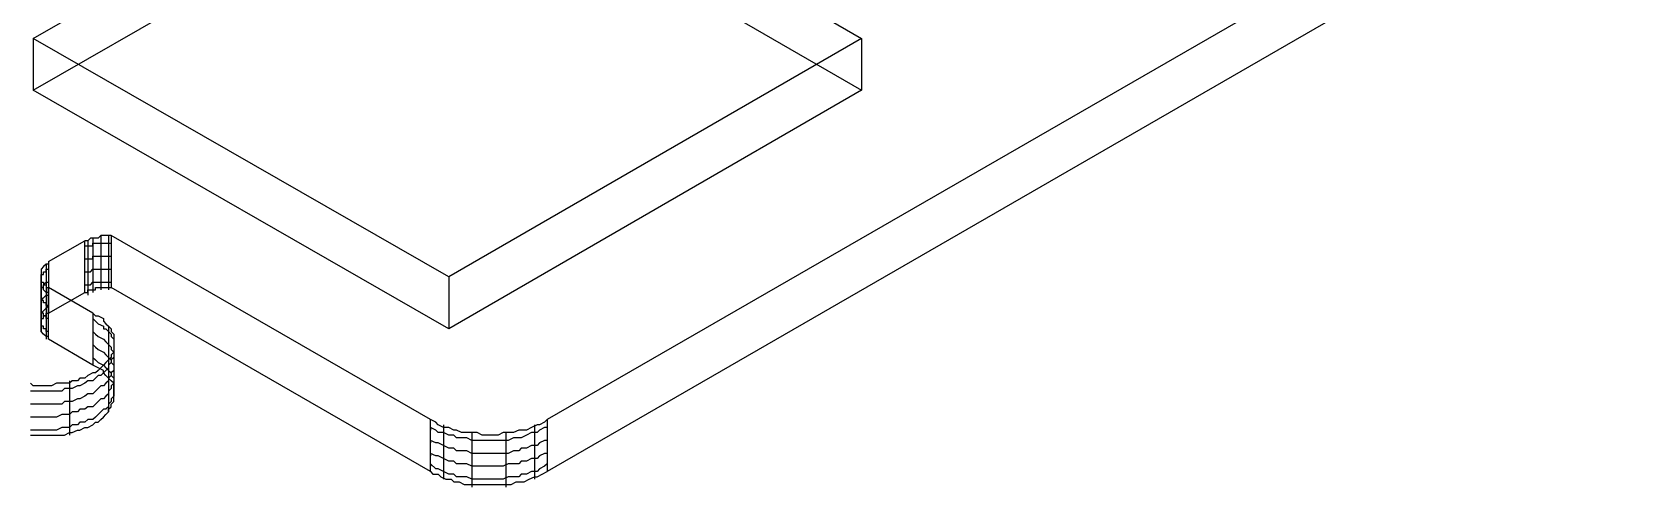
# Model space of a CAD drawing. Header units: millimetres. Extents: x 0 to 2112, y 8 to 1252.
# Drawn here: x 1469.5 to 1631.5, y 144.8 to 191 of the extents above; entities that cross this region are included whole.
import ezdxf

# ---------------------------------------------------------------- set-up
doc = ezdxf.new("R2010")
doc.units = ezdxf.units.MM
doc.layers.get('0').update_dxf_attribs({"linetype": 'CONTINUOUS'})

msp = doc.modelspace()

# ---------------------------------------------------------------- linework, layer by layer
at = {"color": 9}
for p, q in [((1876.4, 355.78), (1521.86, 151.648)), ((1876.4, 355.78), (1521.86, 151.648)), ((1876.4, 350.793), (1521.86, 146.359)), ((1876.4, 350.793), (1521.86, 146.359)), ((1469.59, 190.358), (1511.83, 214.605)), ((1469.59, 190.358), (1511.83, 214.605)), ((1511.83, 214.605), (1553.79, 190.358)), ((1511.83, 214.605), (1553.79, 190.358)), ((1469.59, 185.097), (1511.83, 209.342)), ((1469.59, 185.097), (1511.83, 209.342)), ((1511.83, 209.342), (1553.79, 185.097)), ((1511.83, 209.342), (1553.79, 185.097)), ((1511.83, 166.14), (1469.59, 190.358)), ((1511.83, 166.14), (1469.59, 190.358)), ((1469.59, 190.358), (1469.59, 185.097)), ((1469.59, 190.358), (1469.59, 185.097)), ((1553.79, 190.358), (1511.83, 166.14)), ((1553.79, 190.358), (1511.83, 166.14)), ((1553.79, 190.358), (1553.79, 185.097)), ((1553.79, 190.358), (1553.79, 185.097)), ((1511.83, 160.85), (1469.59, 185.097)), ((1511.83, 160.85), (1469.59, 185.097)), ((1553.79, 185.097), (1511.83, 160.85)), ((1553.79, 185.097), (1511.83, 160.85)), ((1476.45, 170.328), (1476.18, 170.08)), ((1476.45, 170.328), (1476.18, 170.08)), ((1476.73, 170.328), (1476.45, 170.328)), ((1476.45, 170.328), (1476.45, 170.328)), ((1476.45, 170.328), (1476.45, 165.065)), ((1476.73, 170.328), (1476.45, 170.328)), ((1476.45, 170.328), (1476.45, 170.328)), ((1476.98, 170.328), (1476.73, 170.328)), ((1476.73, 170.328), (1476.73, 170.328)), ((1476.73, 170.328), (1476.73, 170.328)), ((1476.98, 170.328), (1476.73, 170.328)), ((1476.73, 170.328), (1476.73, 170.328)), ((1476.73, 170.328), (1476.73, 170.328)), ((1477.25, 170.328), (1476.98, 170.328)), ((1476.98, 170.328), (1476.98, 170.328)), ((1477.25, 170.328), (1476.98, 170.328)), ((1476.98, 170.328), (1476.98, 170.328)), ((1477.5, 170.328), (1477.25, 170.328)), ((1477.25, 170.328), (1477.25, 170.328)), ((1477.25, 170.328), (1477.25, 165.065)), ((1477.5, 170.328), (1477.25, 170.328)), ((1477.25, 170.328), (1477.25, 170.328)), ((1509.98, 151.648), (1477.5, 170.328)), ((1477.5, 170.328), (1477.5, 170.328)), ((1477.5, 170.328), (1477.5, 165.065)), ((1509.98, 151.648), (1477.5, 170.328)), ((1477.5, 170.328), (1477.5, 165.065)), ((1477.5, 170.328), (1477.5, 170.328)), ((1471.16, 167.711), (1474.85, 169.805)), ((1471.16, 167.711), (1474.85, 169.805)), ((1475.13, 169.805), (1474.85, 169.805)), ((1474.85, 169.805), (1474.85, 169.805)), ((1474.85, 164.542), (1474.85, 169.805)), ((1475.13, 169.805), (1474.85, 169.805)), ((1474.85, 169.805), (1474.85, 169.805)), ((1474.85, 164.542), (1474.85, 169.805)), ((1474.85, 169.033), (1474.85, 169.281)), ((1474.85, 169.281), (1475.13, 169.281)), ((1474.85, 169.033), (1474.85, 169.033)), ((1475.4, 170.08), (1475.13, 169.805)), ((1475.4, 170.08), (1475.13, 169.805)), ((1475.13, 169.805), (1475.13, 169.805)), ((1475.13, 169.805), (1475.13, 169.805)), ((1475.13, 169.805), (1475.13, 164.542)), ((1475.13, 169.805), (1475.13, 169.805)), ((1475.13, 169.805), (1475.13, 169.805)), ((1475.13, 169.281), (1475.13, 169.281)), ((1475.13, 169.281), (1475.13, 169.281)), ((1475.13, 169.281), (1475.4, 169.281)), ((1475.66, 170.08), (1475.4, 170.08)), ((1475.4, 170.08), (1475.4, 170.08)), ((1475.4, 170.08), (1475.4, 170.08)), ((1475.66, 170.08), (1475.4, 170.08)), ((1475.4, 170.08), (1475.4, 170.08)), ((1475.4, 170.08), (1475.4, 170.08)), ((1475.4, 169.281), (1475.4, 169.281)), ((1475.4, 169.281), (1475.66, 169.281)), ((1475.93, 170.08), (1475.66, 170.08)), ((1475.66, 170.08), (1475.66, 170.08)), ((1475.66, 170.08), (1475.66, 164.817)), ((1475.93, 170.08), (1475.66, 170.08)), ((1475.66, 170.08), (1475.66, 170.08)), ((1475.66, 169.281), (1475.66, 169.557)), ((1475.66, 169.557), (1475.66, 169.557)), ((1475.66, 169.557), (1475.93, 169.557)), ((1476.18, 170.08), (1475.93, 170.08)), ((1475.93, 170.08), (1475.93, 170.08)), ((1475.93, 170.08), (1475.93, 170.08)), ((1476.18, 170.08), (1475.93, 170.08)), ((1475.93, 170.08), (1475.93, 170.08)), ((1475.93, 170.08), (1475.93, 170.08)), ((1475.93, 169.557), (1475.93, 169.557)), ((1475.93, 169.557), (1476.18, 169.557)), ((1476.18, 170.08), (1476.18, 170.08)), ((1476.18, 170.08), (1476.18, 170.08)), ((1476.18, 169.557), (1476.18, 169.557)), ((1476.18, 169.557), (1476.18, 169.557)), ((1476.18, 169.557), (1476.45, 169.557)), ((1476.45, 169.557), (1476.45, 169.557)), ((1476.45, 169.557), (1476.73, 169.557)), ((1476.73, 169.557), (1476.73, 169.557)), ((1476.73, 169.557), (1476.98, 169.557)), ((1476.98, 169.557), (1476.98, 169.557)), ((1476.98, 169.557), (1477.25, 169.557)), ((1477.25, 169.557), (1477.5, 169.557)), ((1477.5, 169.557), (1477.5, 169.281)), ((1470.64, 167.188), (1470.39, 166.912)), ((1470.64, 167.188), (1470.39, 166.912)), ((1470.91, 167.436), (1470.64, 167.188)), ((1470.91, 167.436), (1470.64, 167.188)), ((1470.64, 167.188), (1470.64, 167.188)), ((1470.64, 167.188), (1470.64, 167.188)), ((1470.64, 167.188), (1470.64, 167.188)), ((1470.64, 167.188), (1470.64, 167.188)), ((1471.16, 167.436), (1470.91, 167.436)), ((1470.91, 167.436), (1470.91, 167.436)), ((1470.91, 167.436), (1470.91, 162.173)), ((1471.16, 167.436), (1470.91, 167.436)), ((1470.91, 167.436), (1470.91, 167.436)), ((1471.16, 167.711), (1471.16, 167.436)), ((1471.16, 167.711), (1471.16, 162.449)), ((1471.16, 167.711), (1471.16, 167.436)), ((1471.16, 167.711), (1471.16, 162.449)), ((1474.85, 167.711), (1474.85, 167.959)), ((1474.85, 167.959), (1475.13, 167.959)), ((1474.85, 167.711), (1474.85, 167.711)), ((1475.13, 167.959), (1475.13, 167.959)), ((1475.13, 167.959), (1475.13, 167.959)), ((1475.13, 167.959), (1475.4, 167.959)), ((1475.4, 167.959), (1475.4, 167.959)), ((1475.4, 167.959), (1475.66, 167.959)), ((1475.66, 167.959), (1475.66, 168.234)), ((1475.66, 168.234), (1475.66, 168.234)), ((1475.66, 168.234), (1475.93, 168.234)), ((1475.93, 168.234), (1475.93, 168.234)), ((1475.93, 168.234), (1476.18, 168.234)), ((1476.18, 168.234), (1476.18, 168.234)), ((1476.18, 168.234), (1476.18, 168.234)), ((1476.18, 168.234), (1476.45, 168.234)), ((1476.45, 168.234), (1476.45, 168.234)), ((1476.45, 168.234), (1476.73, 168.234)), ((1476.73, 168.234), (1476.73, 168.234)), ((1476.73, 168.234), (1476.98, 168.234)), ((1476.98, 168.234), (1476.98, 168.234)), ((1476.98, 168.234), (1477.25, 168.234)), ((1477.25, 168.234), (1477.5, 168.234)), ((1477.5, 168.234), (1477.5, 167.959)), ((1470.39, 166.912), (1470.39, 166.912)), ((1470.39, 166.912), (1470.39, 166.664)), ((1470.39, 166.912), (1470.39, 166.912)), ((1470.39, 166.912), (1470.39, 166.664)), ((1470.39, 166.664), (1470.39, 166.664)), ((1470.39, 166.664), (1470.39, 166.664)), ((1470.39, 166.664), (1470.39, 166.388)), ((1470.39, 166.664), (1470.39, 161.374)), ((1470.39, 166.664), (1470.39, 166.664)), ((1470.39, 166.664), (1470.39, 166.664)), ((1470.39, 166.664), (1470.39, 166.388)), ((1470.39, 166.388), (1470.39, 166.388)), ((1470.39, 166.388), (1470.39, 166.14)), ((1470.39, 166.14), (1470.39, 166.388)), ((1470.39, 166.388), (1470.39, 166.388)), ((1470.39, 166.388), (1470.64, 166.388)), ((1470.39, 166.388), (1470.39, 166.388)), ((1470.39, 166.388), (1470.39, 166.14)), ((1470.39, 166.14), (1470.39, 166.14)), ((1470.39, 166.14), (1470.39, 165.865)), ((1470.39, 165.865), (1470.39, 166.14)), ((1470.39, 166.14), (1470.39, 166.14)), ((1470.39, 166.14), (1470.39, 166.14)), ((1470.39, 166.14), (1470.39, 165.865)), ((1470.39, 165.865), (1470.39, 165.865)), ((1470.39, 165.865), (1470.39, 165.865)), ((1470.39, 165.865), (1470.39, 165.589)), ((1470.39, 165.865), (1470.39, 160.85)), ((1470.39, 165.589), (1470.39, 165.865)), ((1470.39, 165.865), (1470.39, 165.865)), ((1470.39, 165.865), (1470.39, 165.865)), ((1470.39, 165.865), (1470.39, 165.865)), ((1470.39, 165.865), (1470.39, 165.589)), ((1470.39, 165.589), (1470.64, 165.589)), ((1470.39, 165.341), (1470.39, 165.589)), ((1470.39, 165.589), (1470.39, 165.589)), ((1470.39, 165.589), (1470.39, 165.589)), ((1470.39, 165.589), (1470.64, 165.589)), ((1470.39, 165.065), (1470.39, 165.341)), ((1470.39, 165.341), (1470.39, 165.341)), ((1470.64, 166.388), (1470.64, 166.664)), ((1470.64, 166.664), (1470.64, 166.664)), ((1470.64, 166.664), (1470.91, 166.664)), ((1470.64, 165.589), (1470.64, 165.341)), ((1470.64, 165.341), (1470.91, 165.589)), ((1470.64, 165.589), (1470.64, 165.341)), ((1470.64, 165.341), (1470.64, 165.341)), ((1470.64, 165.341), (1470.91, 165.341)), ((1470.64, 165.065), (1470.64, 165.341)), ((1470.64, 165.341), (1470.64, 165.341)), ((1470.64, 165.341), (1470.64, 165.341)), ((1470.64, 165.341), (1470.91, 165.341)), ((1470.91, 166.664), (1470.91, 166.912)), ((1470.91, 166.912), (1471.16, 166.912)), ((1470.91, 165.589), (1470.91, 165.589)), ((1470.91, 165.589), (1471.16, 165.589)), ((1470.91, 165.341), (1470.91, 165.065)), ((1470.91, 165.341), (1470.91, 160.079)), ((1470.91, 165.341), (1470.91, 165.065)), ((1471.16, 166.912), (1471.16, 166.664)), ((1471.16, 165.589), (1471.16, 165.341)), ((1474.85, 166.388), (1474.85, 166.664)), ((1474.85, 166.664), (1474.85, 166.664)), ((1474.85, 166.664), (1475.13, 166.664)), ((1474.85, 165.065), (1474.85, 165.341)), ((1474.85, 165.341), (1474.85, 165.341)), ((1474.85, 165.341), (1475.13, 165.341)), ((1475.13, 166.664), (1475.13, 166.664)), ((1475.13, 166.664), (1475.13, 166.664)), ((1475.13, 166.664), (1475.4, 166.664)), ((1475.13, 165.341), (1475.13, 165.341)), ((1475.13, 165.341), (1475.13, 165.341)), ((1475.13, 165.341), (1475.4, 165.341)), ((1475.4, 166.664), (1475.66, 166.912)), ((1475.4, 166.664), (1475.4, 166.664)), ((1475.4, 165.341), (1475.66, 165.589)), ((1475.4, 165.341), (1475.4, 165.341)), ((1475.66, 166.912), (1475.66, 166.912)), ((1475.66, 166.912), (1475.66, 166.912)), ((1475.66, 166.912), (1475.93, 166.912)), ((1475.66, 165.589), (1475.66, 165.589)), ((1475.66, 165.589), (1475.66, 165.589)), ((1475.66, 165.589), (1475.93, 165.589)), ((1475.93, 166.912), (1475.93, 166.912)), ((1475.93, 166.912), (1476.18, 166.912)), ((1475.93, 165.589), (1475.93, 165.589)), ((1475.93, 165.589), (1476.18, 165.589)), ((1476.18, 166.912), (1476.18, 166.912)), ((1476.18, 166.912), (1476.18, 166.912)), ((1476.18, 166.912), (1476.45, 166.912)), ((1476.18, 165.589), (1476.18, 165.589)), ((1476.18, 165.589), (1476.18, 165.589)), ((1476.18, 165.589), (1476.45, 165.589)), ((1476.45, 166.912), (1476.45, 166.912)), ((1476.45, 166.912), (1476.73, 166.912)), ((1476.45, 165.589), (1476.45, 165.589)), ((1476.45, 165.589), (1476.73, 165.589)), ((1476.73, 166.912), (1476.73, 166.912)), ((1476.73, 166.912), (1476.98, 166.912)), ((1476.73, 165.589), (1476.73, 165.589)), ((1476.73, 165.589), (1476.98, 165.589)), ((1476.98, 166.912), (1476.98, 166.912)), ((1476.98, 166.912), (1477.25, 166.912)), ((1476.98, 165.589), (1476.98, 165.589)), ((1476.98, 165.589), (1477.25, 165.589)), ((1477.25, 166.912), (1477.5, 166.912)), ((1477.25, 165.589), (1477.5, 165.589)), ((1477.5, 166.912), (1477.5, 166.664)), ((1477.5, 165.589), (1477.5, 165.341)), ((1511.83, 166.14), (1511.83, 160.85)), ((1511.83, 166.14), (1511.83, 160.85)), ((1470.64, 165.065), (1470.39, 165.065)), ((1470.39, 165.065), (1470.39, 165.065)), ((1470.39, 164.817), (1470.39, 165.065)), ((1470.39, 165.065), (1470.39, 165.065)), ((1470.39, 165.065), (1470.64, 165.065)), ((1470.39, 164.542), (1470.39, 164.817)), ((1470.39, 164.817), (1470.39, 164.817)), ((1470.39, 164.294), (1470.39, 164.542)), ((1470.39, 164.542), (1470.39, 164.542)), ((1470.39, 164.542), (1470.39, 164.542)), ((1470.39, 164.018), (1470.39, 164.294)), ((1470.39, 164.294), (1470.39, 164.294)), ((1470.39, 163.743), (1470.39, 164.018)), ((1470.39, 164.018), (1470.39, 164.018)), ((1470.39, 163.743), (1470.64, 164.018)), ((1470.64, 163.743), (1470.39, 163.743)), ((1470.39, 163.743), (1470.39, 163.743)), ((1470.39, 163.496), (1470.39, 163.743)), ((1470.39, 163.743), (1470.39, 163.743)), ((1470.64, 164.817), (1470.64, 165.065)), ((1470.91, 164.542), (1470.64, 164.817)), ((1470.64, 164.817), (1470.64, 164.817)), ((1470.64, 164.018), (1470.91, 164.294)), ((1470.64, 164.018), (1470.64, 164.018)), ((1470.64, 164.018), (1470.64, 164.018)), ((1470.64, 163.496), (1470.64, 163.743)), ((1470.91, 165.065), (1471.16, 165.065)), ((1470.91, 165.065), (1471.16, 165.065)), ((1471.16, 164.542), (1470.91, 164.542)), ((1470.91, 164.542), (1470.91, 164.542)), ((1470.91, 164.294), (1470.91, 164.294)), ((1470.91, 164.294), (1471.16, 164.294)), ((1475.66, 162.449), (1471.16, 165.065)), ((1471.16, 159.803), (1471.16, 165.065)), ((1475.66, 162.449), (1471.16, 165.065)), ((1471.16, 159.803), (1471.16, 165.065)), ((1471.16, 162.449), (1474.85, 164.542)), ((1471.16, 162.449), (1474.85, 164.542)), ((1471.16, 164.294), (1471.16, 164.542)), ((1471.16, 164.294), (1471.16, 164.018)), ((1474.85, 164.542), (1474.85, 164.542)), ((1474.85, 164.542), (1474.85, 164.542)), ((1474.85, 164.542), (1475.13, 164.542)), ((1474.85, 164.542), (1474.85, 164.542)), ((1474.85, 164.542), (1474.85, 164.542)), ((1474.85, 164.542), (1475.13, 164.542)), ((1475.13, 164.542), (1475.13, 164.817)), ((1475.13, 164.817), (1475.13, 164.817)), ((1475.13, 164.817), (1475.4, 164.817)), ((1475.13, 164.542), (1475.13, 164.817)), ((1475.13, 164.817), (1475.13, 164.817)), ((1475.13, 164.817), (1475.4, 164.817)), ((1475.13, 164.542), (1475.13, 164.294)), ((1475.4, 164.817), (1475.4, 164.817)), ((1475.4, 164.817), (1475.66, 164.817)), ((1475.4, 164.817), (1475.4, 164.817)), ((1475.4, 164.817), (1475.66, 164.817)), ((1475.66, 164.817), (1475.66, 164.817)), ((1475.66, 164.817), (1475.66, 164.817)), ((1475.66, 164.817), (1475.93, 164.817)), ((1475.66, 164.817), (1475.66, 164.542)), ((1475.66, 164.817), (1475.66, 164.817)), ((1475.66, 164.817), (1475.66, 164.817)), ((1475.66, 164.817), (1475.93, 164.817)), ((1475.93, 164.817), (1475.93, 165.065)), ((1475.93, 165.065), (1476.18, 165.065)), ((1475.93, 164.817), (1475.93, 165.065)), ((1475.93, 165.065), (1476.18, 165.065)), ((1476.18, 165.065), (1476.18, 165.065)), ((1476.18, 165.065), (1476.18, 165.065)), ((1476.18, 165.065), (1476.45, 165.065)), ((1476.18, 165.065), (1476.18, 165.065)), ((1476.18, 165.065), (1476.18, 165.065)), ((1476.18, 165.065), (1476.45, 165.065)), ((1476.45, 165.065), (1476.45, 165.065)), ((1476.45, 165.065), (1476.73, 165.065)), ((1476.45, 165.065), (1476.45, 164.817)), ((1476.45, 165.065), (1476.45, 165.065)), ((1476.45, 165.065), (1476.73, 165.065)), ((1476.73, 165.065), (1476.73, 165.065)), ((1476.73, 165.065), (1476.98, 165.065)), ((1476.73, 165.065), (1476.73, 165.065)), ((1476.73, 165.065), (1476.98, 165.065)), ((1476.98, 165.065), (1476.98, 165.065)), ((1476.98, 165.065), (1476.98, 165.065)), ((1476.98, 165.065), (1477.25, 165.065)), ((1476.98, 165.065), (1476.98, 165.065)), ((1476.98, 165.065), (1476.98, 165.065)), ((1476.98, 165.065), (1477.25, 165.065)), ((1477.25, 165.065), (1477.25, 165.065)), ((1477.25, 165.065), (1477.5, 165.065)), ((1477.25, 165.065), (1477.25, 164.817)), ((1477.25, 165.065), (1477.25, 165.065)), ((1477.25, 165.065), (1477.5, 165.065)), ((1509.98, 146.359), (1477.5, 165.065)), ((1509.98, 146.359), (1477.5, 165.065)), ((1470.39, 163.22), (1470.39, 163.496)), ((1470.39, 163.496), (1470.39, 163.496)), ((1470.39, 162.972), (1470.39, 163.22)), ((1470.39, 163.22), (1470.39, 163.22)), ((1470.39, 163.22), (1470.39, 163.22)), ((1470.39, 162.697), (1470.39, 162.972)), ((1470.39, 162.972), (1470.39, 162.972)), ((1470.39, 162.449), (1470.39, 162.697)), ((1470.39, 162.697), (1470.39, 162.697)), ((1470.39, 162.697), (1470.39, 162.697)), ((1470.39, 162.449), (1470.64, 162.697)), ((1470.64, 162.449), (1470.39, 162.449)), ((1470.39, 162.173), (1470.39, 162.449)), ((1470.39, 162.449), (1470.39, 162.449)), ((1470.39, 161.925), (1470.39, 162.173)), ((1470.39, 162.173), (1470.39, 162.173)), ((1470.39, 162.173), (1470.39, 162.173)), ((1470.91, 163.496), (1470.64, 163.496)), ((1470.64, 163.496), (1470.64, 163.496)), ((1470.64, 162.697), (1470.91, 162.972)), ((1470.64, 162.697), (1470.64, 162.697)), ((1470.64, 162.697), (1470.64, 162.697)), ((1470.64, 162.173), (1470.64, 162.449)), ((1470.64, 161.925), (1470.64, 162.173)), ((1470.64, 162.173), (1470.64, 162.173)), ((1470.64, 162.173), (1470.91, 162.173)), ((1470.91, 162.173), (1470.64, 162.173)), ((1470.64, 162.173), (1470.64, 162.173)), ((1470.64, 161.925), (1470.64, 162.173)), ((1470.64, 162.173), (1470.64, 162.173)), ((1470.64, 162.173), (1470.91, 162.173)), ((1470.91, 163.22), (1470.91, 163.496)), ((1471.16, 163.22), (1470.91, 163.22)), ((1470.91, 162.972), (1471.16, 163.22)), ((1470.91, 162.972), (1470.91, 162.972)), ((1470.91, 162.173), (1470.91, 162.449)), ((1470.91, 162.449), (1471.16, 162.449)), ((1470.91, 162.173), (1470.91, 162.449)), ((1470.91, 162.449), (1471.16, 162.449)), ((1470.91, 162.173), (1470.91, 161.925)), ((1470.91, 161.925), (1470.91, 162.173)), ((1471.16, 163.22), (1471.16, 163.22)), ((1471.16, 163.22), (1471.16, 162.972)), ((1475.66, 162.449), (1475.93, 162.173)), ((1475.66, 162.449), (1475.66, 157.158)), ((1475.66, 162.449), (1475.66, 157.158)), ((1475.66, 162.449), (1475.93, 162.173)), ((1475.93, 162.173), (1476.18, 162.173)), ((1475.93, 162.173), (1476.18, 162.173)), ((1476.18, 162.173), (1476.73, 161.925)), ((1476.18, 162.173), (1476.73, 161.925)), ((1470.39, 161.649), (1470.39, 161.925)), ((1470.39, 161.925), (1470.64, 161.925)), ((1470.39, 161.649), (1470.39, 161.925)), ((1470.39, 161.925), (1470.39, 161.925)), ((1470.39, 161.649), (1470.39, 161.925)), ((1470.39, 161.925), (1470.64, 161.925)), ((1470.39, 161.374), (1470.39, 161.649)), ((1470.39, 161.649), (1470.39, 161.649)), ((1470.39, 161.649), (1470.39, 161.649)), ((1470.39, 161.374), (1470.39, 161.649)), ((1470.39, 161.649), (1470.39, 161.649)), ((1470.39, 161.374), (1470.39, 161.649)), ((1470.39, 161.649), (1470.39, 161.649)), ((1470.39, 161.649), (1470.39, 161.649)), ((1470.39, 161.126), (1470.39, 161.374)), ((1470.39, 161.374), (1470.39, 161.374)), ((1470.39, 161.374), (1470.39, 161.126)), ((1470.39, 161.126), (1470.39, 161.374)), ((1470.39, 161.374), (1470.39, 161.374)), ((1470.39, 161.374), (1470.39, 161.374)), ((1470.39, 161.126), (1470.39, 161.374)), ((1470.39, 161.374), (1470.39, 161.374)), ((1470.39, 160.85), (1470.39, 161.126)), ((1470.39, 161.126), (1470.39, 161.126)), ((1470.64, 161.126), (1470.39, 161.126)), ((1470.39, 160.85), (1470.39, 161.126)), ((1470.39, 161.126), (1470.39, 161.126)), ((1470.39, 160.602), (1470.39, 160.85)), ((1470.39, 160.85), (1470.39, 160.85)), ((1470.39, 160.85), (1470.39, 160.85)), ((1470.39, 160.85), (1470.39, 160.602)), ((1470.39, 160.602), (1470.39, 160.85)), ((1470.39, 160.85), (1470.39, 160.85)), ((1470.39, 160.85), (1470.39, 160.85)), ((1470.64, 160.327), (1470.39, 160.602)), ((1470.39, 160.602), (1470.39, 160.602)), ((1470.64, 160.327), (1470.39, 160.602)), ((1470.39, 160.602), (1470.39, 160.602)), ((1470.64, 160.85), (1470.64, 161.126)), ((1470.91, 160.85), (1470.64, 160.85)), ((1470.64, 160.85), (1470.64, 160.85)), ((1471.16, 161.925), (1470.91, 161.925)), ((1470.91, 160.602), (1470.91, 160.85)), ((1471.16, 160.602), (1470.91, 160.602)), ((1471.16, 161.925), (1471.16, 161.925)), ((1471.16, 160.602), (1471.16, 160.602)), ((1475.66, 161.925), (1475.93, 161.649)), ((1475.66, 160.602), (1475.93, 160.327)), ((1475.93, 161.649), (1476.18, 161.374)), ((1476.18, 161.374), (1476.73, 161.126)), ((1476.73, 161.925), (1476.73, 161.649)), ((1476.73, 161.925), (1476.73, 161.649)), ((1476.73, 161.649), (1476.98, 161.374)), ((1476.73, 161.649), (1476.98, 161.374)), ((1476.73, 161.126), (1476.73, 160.85)), ((1476.73, 160.85), (1476.98, 160.85)), ((1476.98, 161.374), (1477.25, 161.126)), ((1476.98, 161.374), (1477.25, 161.126)), ((1476.98, 160.85), (1477.25, 160.602)), ((1477.25, 161.126), (1477.5, 160.85)), ((1477.25, 161.126), (1477.25, 155.863)), ((1477.25, 161.126), (1477.5, 160.85)), ((1477.25, 160.602), (1477.5, 160.327)), ((1477.5, 160.85), (1477.5, 160.602)), ((1477.5, 160.85), (1477.5, 160.602)), ((1477.5, 160.602), (1477.78, 160.327)), ((1477.5, 160.602), (1477.78, 160.327)), ((1470.91, 160.079), (1470.64, 160.327)), ((1470.64, 160.327), (1470.64, 160.327)), ((1470.64, 160.327), (1470.64, 160.327)), ((1470.91, 160.079), (1470.64, 160.327)), ((1470.64, 160.327), (1470.64, 160.327)), ((1470.64, 160.327), (1470.64, 160.327)), ((1471.16, 160.079), (1470.91, 160.079)), ((1470.91, 160.079), (1470.91, 160.079)), ((1470.91, 160.079), (1470.91, 159.803)), ((1471.16, 160.079), (1470.91, 160.079)), ((1470.91, 160.079), (1470.91, 160.079)), ((1471.16, 159.803), (1471.16, 160.079)), ((1471.16, 159.803), (1471.16, 160.079)), ((1475.66, 157.158), (1471.16, 159.803)), ((1475.66, 157.158), (1471.16, 159.803)), ((1475.66, 159.281), (1475.93, 159.005)), ((1475.93, 160.327), (1476.18, 160.079)), ((1475.93, 159.005), (1476.18, 158.757)), ((1476.18, 160.079), (1476.73, 159.803)), ((1476.73, 159.803), (1476.73, 159.803)), ((1476.73, 159.803), (1476.98, 159.527)), ((1476.98, 159.527), (1477.25, 159.281)), ((1477.25, 159.281), (1477.5, 159.005)), ((1477.5, 160.327), (1477.5, 160.079)), ((1477.5, 160.079), (1477.78, 159.803)), ((1477.5, 159.005), (1477.5, 158.757)), ((1477.78, 160.327), (1477.78, 160.079)), ((1477.78, 160.327), (1477.78, 160.079)), ((1477.78, 160.079), (1477.78, 159.803)), ((1477.78, 160.079), (1477.78, 159.803)), ((1477.78, 159.803), (1477.78, 159.527)), ((1477.78, 159.803), (1477.78, 159.527)), ((1477.78, 159.803), (1477.78, 159.527)), ((1477.78, 159.527), (1477.78, 159.281)), ((1477.78, 159.527), (1477.78, 159.281)), ((1477.78, 159.527), (1477.78, 159.281)), ((1477.78, 159.281), (1477.78, 159.005)), ((1477.78, 159.281), (1477.78, 159.005)), ((1477.78, 159.281), (1477.78, 159.005)), ((1477.78, 159.005), (1477.78, 158.757)), ((1477.78, 159.005), (1477.78, 158.757)), ((1477.78, 159.005), (1477.78, 158.757)), ((1475.66, 157.958), (1475.93, 157.71)), ((1475.93, 157.71), (1476.18, 157.434)), ((1476.18, 158.757), (1476.73, 158.481)), ((1476.18, 157.434), (1476.73, 157.158)), ((1476.73, 158.481), (1476.73, 158.481)), ((1476.73, 158.481), (1476.98, 158.233)), ((1476.98, 157.434), (1476.73, 157.158)), ((1476.98, 157.434), (1476.73, 157.158)), ((1476.98, 158.233), (1477.25, 157.958)), ((1477.25, 157.71), (1476.98, 157.434)), ((1477.25, 157.71), (1476.98, 157.434)), ((1477.5, 157.958), (1477.25, 157.71)), ((1477.25, 157.958), (1477.5, 157.71)), ((1477.5, 157.958), (1477.25, 157.71)), ((1477.25, 157.71), (1477.25, 157.71)), ((1477.25, 157.71), (1477.25, 152.695)), ((1477.25, 157.71), (1477.25, 157.71)), ((1477.5, 157.434), (1477.25, 157.158)), ((1477.5, 158.757), (1477.78, 158.481)), ((1477.78, 158.481), (1477.5, 158.233)), ((1477.78, 158.481), (1477.5, 158.233)), ((1477.5, 158.233), (1477.5, 157.958)), ((1477.5, 158.233), (1477.5, 157.958)), ((1477.78, 157.958), (1477.5, 157.71)), ((1477.5, 157.71), (1477.5, 157.434)), ((1477.5, 157.71), (1477.5, 157.434)), ((1477.5, 157.434), (1477.78, 157.158)), ((1477.78, 158.757), (1477.78, 158.481)), ((1477.78, 158.757), (1477.78, 158.481)), ((1477.78, 158.757), (1477.78, 158.481)), ((1477.78, 158.481), (1477.78, 158.233)), ((1477.78, 158.481), (1477.78, 158.233)), ((1477.78, 158.233), (1477.78, 157.958)), ((1477.78, 158.233), (1477.78, 157.958)), ((1477.78, 157.958), (1477.78, 157.71)), ((1477.78, 157.71), (1477.78, 157.434)), ((1477.78, 157.434), (1477.78, 157.158)), ((1474.33, 155.863), (1474.09, 155.587)), ((1474.33, 155.863), (1474.09, 155.587)), ((1474.85, 155.863), (1474.33, 155.863)), ((1474.85, 155.863), (1474.33, 155.863)), ((1475.13, 156.111), (1474.85, 155.863)), ((1475.13, 156.111), (1474.85, 155.863)), ((1475.66, 156.387), (1475.13, 156.111)), ((1475.66, 156.387), (1475.13, 156.111)), ((1476.18, 156.91), (1475.66, 157.158)), ((1476.18, 156.91), (1475.66, 157.158)), ((1475.93, 156.387), (1475.66, 156.387)), ((1475.93, 156.387), (1475.66, 156.387)), ((1475.93, 155.863), (1475.66, 155.587)), ((1476.18, 156.635), (1475.93, 156.387)), ((1476.18, 156.635), (1475.93, 156.387)), ((1476.18, 156.111), (1475.93, 155.863)), ((1476.73, 156.635), (1476.18, 156.91)), ((1476.45, 156.91), (1476.18, 156.635)), ((1476.45, 156.91), (1476.18, 156.635)), ((1476.73, 156.635), (1476.18, 156.91)), ((1476.45, 156.111), (1476.18, 156.111)), ((1476.73, 157.158), (1476.45, 156.91)), ((1476.73, 157.158), (1476.45, 156.91)), ((1476.73, 156.387), (1476.45, 156.111)), ((1476.73, 157.158), (1476.73, 157.158)), ((1476.73, 157.158), (1476.98, 156.91)), ((1476.73, 156.387), (1476.73, 156.635)), ((1476.98, 156.635), (1476.73, 156.387)), ((1476.73, 156.387), (1476.73, 156.635)), ((1476.98, 156.111), (1476.73, 156.387)), ((1476.98, 156.111), (1476.73, 156.387)), ((1477.25, 156.91), (1476.98, 156.635)), ((1476.98, 156.91), (1477.25, 156.635)), ((1477.25, 155.863), (1476.98, 156.111)), ((1477.25, 155.863), (1476.98, 156.111)), ((1477.25, 157.158), (1477.25, 156.91)), ((1477.25, 156.635), (1477.5, 156.387)), ((1477.5, 156.111), (1477.25, 155.863)), ((1477.5, 155.587), (1477.25, 155.863)), ((1477.25, 155.863), (1477.25, 155.587)), ((1477.25, 155.863), (1477.25, 155.587)), ((1477.5, 155.587), (1477.25, 155.863)), ((1477.78, 156.635), (1477.5, 156.387)), ((1477.5, 156.387), (1477.5, 156.111)), ((1477.5, 156.387), (1477.5, 156.111)), ((1477.5, 156.111), (1477.78, 155.863)), ((1477.78, 157.158), (1477.78, 156.91)), ((1477.78, 157.158), (1477.78, 156.91)), ((1477.78, 156.91), (1477.78, 156.635)), ((1477.78, 156.91), (1477.78, 156.635)), ((1477.78, 156.635), (1477.78, 156.387)), ((1477.78, 156.387), (1477.78, 156.111)), ((1477.78, 156.111), (1477.78, 155.863)), ((1477.78, 155.863), (1477.78, 155.587)), ((1477.78, 155.863), (1477.78, 155.587)), ((1469.59, 155.065), (1469.32, 155.339)), ((1469.59, 155.065), (1469.32, 155.339)), ((1469.59, 154.541), (1469.32, 154.541)), ((1470.12, 155.065), (1469.59, 155.065)), ((1470.12, 155.065), (1469.59, 155.065)), ((1470.12, 154.541), (1469.59, 154.541)), ((1470.64, 155.065), (1470.12, 155.065)), ((1470.64, 155.065), (1470.12, 155.065)), ((1470.64, 154.541), (1470.12, 154.541)), ((1470.91, 155.065), (1470.64, 155.065)), ((1470.91, 155.065), (1470.64, 155.065)), ((1470.91, 154.541), (1470.64, 154.541)), ((1471.44, 155.065), (1470.91, 155.065)), ((1471.44, 155.065), (1470.91, 155.065)), ((1471.44, 154.541), (1470.91, 154.541)), ((1471.96, 155.339), (1471.44, 155.065)), ((1471.96, 155.339), (1471.44, 155.065)), ((1471.96, 154.541), (1471.44, 154.541)), ((1472.49, 155.339), (1471.96, 155.339)), ((1472.49, 155.339), (1471.96, 155.339)), ((1472.49, 154.541), (1471.96, 154.541)), ((1472.76, 155.339), (1472.49, 155.339)), ((1472.76, 155.339), (1472.49, 155.339)), ((1472.76, 154.789), (1472.49, 154.541)), ((1473.28, 155.339), (1472.76, 155.339)), ((1473.28, 155.339), (1472.76, 155.339)), ((1473.28, 154.789), (1472.76, 154.789)), ((1473.56, 155.587), (1473.28, 155.339)), ((1473.28, 155.587), (1473.28, 150.326)), ((1473.56, 155.587), (1473.28, 155.339)), ((1473.56, 154.789), (1473.28, 154.789)), ((1474.09, 155.587), (1473.56, 155.587)), ((1474.09, 155.587), (1473.56, 155.587)), ((1474.09, 155.065), (1473.56, 154.789)), ((1474.33, 155.065), (1474.09, 155.065)), ((1474.85, 155.339), (1474.33, 155.065)), ((1474.85, 154.018), (1474.33, 153.742)), ((1475.13, 155.587), (1474.85, 155.339)), ((1475.13, 154.266), (1474.85, 154.018)), ((1475.66, 155.587), (1475.13, 155.587)), ((1475.66, 154.266), (1475.13, 154.266)), ((1475.93, 154.541), (1475.66, 154.266)), ((1476.18, 154.789), (1475.93, 154.541)), ((1476.45, 155.065), (1476.18, 154.789)), ((1476.73, 155.065), (1476.45, 155.065)), ((1476.98, 155.339), (1476.73, 155.065)), ((1476.98, 154.018), (1476.73, 153.742)), ((1477.25, 155.587), (1476.98, 155.339)), ((1477.25, 154.266), (1476.98, 154.018)), ((1477.5, 154.789), (1477.25, 154.541)), ((1477.25, 154.541), (1477.25, 154.266)), ((1477.78, 155.339), (1477.5, 155.587)), ((1477.5, 155.587), (1477.5, 155.587)), ((1477.78, 155.339), (1477.5, 155.587)), ((1477.5, 155.587), (1477.5, 155.587)), ((1477.78, 155.339), (1477.5, 155.065)), ((1477.5, 155.065), (1477.5, 154.789)), ((1477.78, 154.018), (1477.5, 153.742)), ((1477.78, 155.587), (1477.78, 155.339)), ((1477.78, 155.587), (1477.78, 155.339)), ((1477.78, 155.065), (1477.78, 155.339)), ((1477.78, 155.339), (1477.78, 155.065)), ((1477.78, 155.065), (1477.78, 155.339)), ((1477.78, 154.789), (1477.78, 155.065)), ((1477.78, 155.065), (1477.78, 154.789)), ((1477.78, 154.789), (1477.78, 155.065)), ((1477.78, 154.541), (1477.78, 154.789)), ((1477.78, 154.789), (1477.78, 154.541)), ((1477.78, 154.541), (1477.78, 154.789)), ((1477.78, 154.266), (1477.78, 154.541)), ((1477.78, 154.541), (1477.78, 154.266)), ((1477.78, 154.266), (1477.78, 154.541)), ((1477.78, 154.018), (1477.78, 154.266)), ((1477.78, 154.266), (1477.78, 154.018)), ((1477.78, 154.018), (1477.78, 154.266)), ((1477.78, 153.742), (1477.78, 154.018)), ((1477.78, 153.742), (1477.78, 154.018)), ((1469.59, 153.218), (1469.32, 153.218)), ((1470.12, 153.218), (1469.59, 153.218)), ((1470.64, 153.218), (1470.12, 153.218)), ((1470.91, 153.218), (1470.64, 153.218)), ((1471.44, 153.218), (1470.91, 153.218)), ((1471.96, 153.218), (1471.44, 153.218)), ((1472.49, 153.218), (1471.96, 153.218)), ((1472.76, 153.494), (1472.49, 153.218)), ((1473.28, 153.494), (1472.76, 153.494)), ((1473.56, 153.494), (1473.28, 153.494)), ((1473.56, 152.419), (1473.28, 152.171)), ((1474.09, 153.742), (1473.56, 153.494)), ((1474.09, 152.419), (1473.56, 152.419)), ((1474.33, 153.742), (1474.09, 153.742)), ((1474.33, 152.695), (1474.09, 152.419)), ((1474.85, 152.695), (1474.33, 152.695)), ((1475.13, 152.943), (1474.85, 152.695)), ((1475.66, 152.943), (1475.13, 152.943)), ((1475.93, 153.218), (1475.66, 152.943)), ((1476.18, 153.494), (1475.93, 153.218)), ((1476.45, 153.742), (1476.18, 153.494)), ((1476.45, 152.419), (1476.18, 152.171)), ((1476.73, 153.742), (1476.45, 153.742)), ((1476.73, 152.695), (1476.45, 152.419)), ((1476.98, 152.695), (1476.73, 152.695)), ((1477.25, 152.943), (1476.98, 152.695)), ((1476.98, 152.171), (1477.25, 152.419)), ((1476.98, 152.171), (1477.25, 152.419)), ((1477.5, 153.494), (1477.25, 153.218)), ((1477.25, 153.218), (1477.25, 152.943)), ((1477.25, 152.695), (1477.5, 152.943)), ((1477.25, 152.695), (1477.5, 152.943)), ((1477.25, 152.419), (1477.25, 152.695)), ((1477.25, 152.695), (1477.25, 152.419)), ((1477.25, 152.419), (1477.25, 152.695)), ((1477.5, 153.742), (1477.5, 153.494)), ((1477.5, 153.218), (1477.78, 153.494)), ((1477.5, 153.218), (1477.78, 153.494)), ((1477.5, 152.943), (1477.5, 153.218)), ((1477.5, 152.943), (1477.5, 153.218)), ((1477.78, 153.494), (1477.78, 153.742)), ((1477.78, 153.494), (1477.78, 153.742)), ((1469.59, 151.896), (1469.32, 151.896)), ((1470.12, 151.896), (1469.59, 151.896)), ((1470.64, 151.896), (1470.12, 151.896)), ((1470.91, 151.896), (1470.64, 151.896)), ((1471.44, 151.896), (1470.91, 151.896)), ((1471.96, 151.896), (1471.44, 151.896)), ((1472.49, 152.171), (1471.96, 151.896)), ((1472.49, 150.848), (1471.96, 150.574)), ((1472.76, 152.171), (1472.49, 152.171)), ((1472.76, 150.848), (1472.49, 150.848)), ((1473.28, 152.171), (1472.76, 152.171)), ((1473.28, 150.848), (1472.76, 150.848)), ((1473.56, 151.124), (1473.28, 150.848)), ((1474.09, 151.124), (1473.56, 151.124)), ((1474.33, 151.372), (1474.09, 151.124)), ((1474.85, 151.372), (1474.33, 151.372)), ((1474.33, 150.574), (1474.85, 150.848)), ((1474.33, 150.574), (1474.85, 150.848)), ((1475.13, 151.648), (1474.85, 151.372)), ((1474.85, 150.848), (1475.13, 150.848)), ((1474.85, 150.848), (1475.13, 150.848)), ((1475.66, 151.648), (1475.13, 151.648)), ((1475.13, 150.848), (1475.66, 151.124)), ((1475.13, 150.848), (1475.66, 151.124)), ((1475.93, 151.896), (1475.66, 151.648)), ((1475.66, 151.124), (1475.93, 151.372)), ((1475.66, 151.124), (1475.93, 151.372)), ((1476.18, 152.171), (1475.93, 151.896)), ((1475.93, 151.372), (1476.18, 151.372)), ((1475.93, 151.372), (1476.18, 151.372)), ((1476.18, 151.372), (1476.45, 151.648)), ((1476.18, 151.372), (1476.45, 151.648)), ((1476.45, 151.648), (1476.73, 151.896)), ((1476.45, 151.648), (1476.73, 151.896)), ((1476.73, 151.896), (1476.98, 152.171)), ((1476.73, 151.896), (1476.98, 152.171)), ((1510.51, 151.372), (1509.98, 151.648)), ((1509.98, 146.359), (1509.98, 151.648)), ((1510.51, 151.372), (1509.98, 151.648)), ((1509.98, 146.359), (1509.98, 151.648)), ((1510.51, 150.574), (1509.98, 150.848)), ((1509.98, 150.848), (1509.98, 150.574)), ((1510.76, 151.124), (1510.51, 151.372)), ((1510.76, 151.124), (1510.51, 151.372)), ((1511.31, 150.848), (1510.76, 151.124)), ((1511.31, 150.848), (1510.76, 151.124)), ((1511.31, 151.124), (1511.31, 145.835)), ((1511.83, 150.848), (1511.31, 150.848)), ((1511.83, 150.848), (1511.31, 150.848)), ((1512.35, 150.574), (1511.83, 150.848)), ((1512.35, 150.574), (1511.83, 150.848)), ((1520.26, 150.848), (1519.74, 150.574)), ((1520.26, 150.848), (1519.74, 150.574)), ((1520.81, 151.124), (1520.26, 150.848)), ((1520.81, 151.124), (1520.26, 150.848)), ((1520.54, 151.124), (1520.54, 145.835)), ((1521.06, 151.124), (1520.81, 151.124)), ((1521.06, 151.124), (1520.81, 151.124)), ((1521.58, 151.372), (1521.06, 151.124)), ((1521.58, 151.372), (1521.06, 151.124)), ((1521.58, 150.848), (1521.06, 150.574)), ((1521.86, 151.648), (1521.58, 151.372)), ((1521.86, 151.648), (1521.58, 151.372)), ((1521.86, 150.848), (1521.58, 150.848)), ((1521.86, 151.648), (1521.86, 146.359)), ((1521.86, 151.648), (1521.86, 146.359)), ((1469.59, 150.574), (1469.32, 150.574)), ((1469.32, 150.05), (1469.59, 150.05)), ((1469.32, 150.05), (1469.59, 150.05)), ((1470.12, 150.574), (1469.59, 150.574)), ((1469.59, 150.05), (1470.12, 150.05)), ((1469.59, 150.05), (1470.12, 150.05)), ((1470.64, 150.574), (1470.12, 150.574)), ((1470.12, 150.05), (1470.64, 150.05)), ((1470.12, 150.05), (1470.64, 150.05)), ((1470.91, 150.574), (1470.64, 150.574)), ((1470.64, 150.05), (1470.91, 150.05)), ((1470.64, 150.05), (1470.91, 150.05)), ((1471.44, 150.574), (1470.91, 150.574)), ((1470.91, 150.05), (1471.44, 150.05)), ((1470.91, 150.05), (1471.44, 150.05)), ((1471.96, 150.574), (1471.44, 150.574)), ((1471.44, 150.05), (1471.96, 150.05)), ((1471.44, 150.05), (1471.96, 150.05)), ((1471.96, 150.05), (1472.49, 150.05)), ((1471.96, 150.05), (1472.49, 150.05)), ((1472.49, 150.05), (1472.76, 150.05)), ((1472.49, 150.05), (1472.76, 150.05)), ((1472.76, 150.05), (1473.28, 150.326)), ((1472.76, 150.05), (1473.28, 150.326)), ((1473.28, 150.326), (1473.56, 150.326)), ((1473.28, 150.326), (1473.28, 150.05)), ((1473.28, 150.326), (1473.56, 150.326)), ((1473.56, 150.326), (1474.09, 150.574)), ((1473.56, 150.326), (1474.09, 150.574)), ((1474.09, 150.574), (1474.33, 150.574)), ((1474.09, 150.574), (1474.33, 150.574)), ((1510.51, 149.279), (1509.98, 149.527)), ((1509.98, 149.527), (1509.98, 149.279)), ((1510.76, 150.326), (1510.51, 150.574)), ((1510.76, 149.279), (1510.51, 149.279)), ((1511.31, 150.326), (1510.76, 150.326)), ((1511.31, 149.003), (1510.76, 149.279)), ((1511.83, 150.05), (1511.31, 150.326)), ((1512.35, 150.05), (1511.83, 150.05)), ((1512.63, 150.574), (1512.35, 150.574)), ((1512.63, 150.574), (1512.35, 150.574)), ((1512.63, 149.802), (1512.35, 150.05)), ((1513.15, 150.326), (1512.63, 150.574)), ((1513.15, 150.326), (1512.63, 150.574)), ((1513.15, 149.802), (1512.63, 149.802)), ((1513.67, 150.326), (1513.15, 150.326)), ((1513.67, 150.326), (1513.15, 150.326)), ((1513.67, 149.802), (1513.15, 149.802)), ((1514.2, 150.326), (1513.67, 150.326)), ((1514.2, 150.326), (1513.67, 150.326)), ((1514.2, 149.527), (1513.67, 149.802)), ((1514.72, 150.326), (1514.2, 150.326)), ((1514.2, 150.326), (1514.2, 145.063)), ((1514.72, 150.326), (1514.2, 150.326)), ((1514.72, 149.527), (1514.2, 149.527)), ((1515.25, 150.05), (1514.72, 150.326)), ((1515.25, 150.05), (1514.72, 150.326)), ((1515.25, 149.527), (1514.72, 149.527)), ((1515.8, 150.05), (1515.25, 150.05)), ((1515.8, 150.05), (1515.25, 150.05)), ((1515.8, 149.527), (1515.25, 149.527)), ((1516.32, 150.05), (1515.8, 150.05)), ((1516.32, 150.05), (1515.8, 150.05)), ((1516.32, 149.527), (1515.8, 149.527)), ((1516.85, 150.05), (1516.32, 150.05)), ((1516.85, 150.05), (1516.32, 150.05)), ((1516.85, 149.527), (1516.32, 149.527)), ((1517.37, 150.326), (1516.85, 150.05)), ((1517.37, 150.326), (1516.85, 150.05)), ((1517.37, 149.527), (1516.85, 149.527)), ((1517.89, 150.326), (1517.37, 150.326)), ((1517.89, 150.326), (1517.37, 150.326)), ((1517.89, 149.527), (1517.37, 149.527)), ((1517.64, 150.326), (1517.64, 145.063)), ((1518.42, 150.326), (1517.89, 150.326)), ((1518.42, 150.326), (1517.89, 150.326)), ((1518.42, 149.802), (1517.89, 149.527)), ((1518.97, 150.574), (1518.42, 150.326)), ((1518.97, 150.574), (1518.42, 150.326)), ((1518.97, 149.802), (1518.42, 149.802)), ((1519.21, 150.574), (1518.97, 150.574)), ((1519.21, 150.574), (1518.97, 150.574)), ((1519.21, 149.802), (1518.97, 149.802)), ((1519.74, 150.574), (1519.21, 150.574)), ((1519.74, 150.574), (1519.21, 150.574)), ((1519.74, 150.05), (1519.21, 149.802)), ((1520.26, 150.326), (1519.74, 150.05)), ((1520.81, 150.326), (1520.26, 150.326)), ((1521.06, 150.574), (1520.81, 150.326)), ((1521.06, 149.279), (1520.81, 149.003)), ((1521.58, 149.527), (1521.06, 149.279)), ((1521.86, 149.527), (1521.58, 149.527)), ((1510.51, 147.956), (1509.98, 148.204)), ((1509.98, 148.204), (1509.98, 147.956)), ((1510.76, 147.956), (1510.51, 147.956)), ((1511.31, 147.68), (1510.76, 147.956)), ((1511.83, 148.728), (1511.31, 149.003)), ((1511.83, 147.432), (1511.31, 147.68)), ((1512.35, 148.728), (1511.83, 148.728)), ((1512.63, 148.48), (1512.35, 148.728)), ((1513.15, 148.48), (1512.63, 148.48)), ((1513.67, 148.48), (1513.15, 148.48)), ((1514.2, 148.204), (1513.67, 148.48)), ((1514.72, 148.204), (1514.2, 148.204)), ((1515.25, 148.204), (1514.72, 148.204)), ((1515.8, 148.204), (1515.25, 148.204)), ((1516.32, 148.204), (1515.8, 148.204)), ((1516.85, 148.204), (1516.32, 148.204)), ((1517.37, 148.204), (1516.85, 148.204)), ((1517.89, 148.204), (1517.37, 148.204)), ((1518.42, 148.48), (1517.89, 148.204)), ((1518.97, 148.48), (1518.42, 148.48)), ((1519.21, 148.728), (1518.97, 148.48)), ((1519.74, 148.728), (1519.21, 148.728)), ((1520.26, 149.003), (1519.74, 148.728)), ((1520.26, 147.68), (1519.74, 147.432)), ((1520.81, 149.003), (1520.26, 149.003)), ((1520.81, 147.68), (1520.26, 147.68)), ((1521.06, 147.956), (1520.81, 147.68)), ((1521.58, 148.204), (1521.06, 147.956)), ((1521.86, 148.204), (1521.58, 148.204)), ((1510.51, 146.633), (1509.98, 147.157)), ((1509.98, 147.157), (1509.98, 146.909)), ((1509.98, 146.359), (1510.23, 146.111)), ((1509.98, 146.359), (1510.23, 146.111)), ((1510.23, 146.111), (1510.76, 146.111)), ((1510.23, 146.111), (1510.76, 146.111)), ((1510.76, 146.633), (1510.51, 146.633)), ((1511.31, 146.359), (1510.76, 146.633)), ((1510.76, 146.111), (1511.03, 145.835)), ((1510.76, 146.111), (1511.03, 145.835)), ((1511.83, 146.111), (1511.31, 146.359)), ((1512.35, 147.432), (1511.83, 147.432)), ((1512.35, 146.111), (1511.83, 146.111)), ((1512.63, 147.157), (1512.35, 147.432)), ((1512.63, 145.835), (1512.35, 146.111)), ((1513.15, 147.157), (1512.63, 147.157)), ((1513.67, 147.157), (1513.15, 147.157)), ((1514.2, 146.909), (1513.67, 147.157)), ((1514.72, 146.909), (1514.2, 146.909)), ((1515.25, 146.909), (1514.72, 146.909)), ((1515.8, 146.909), (1515.25, 146.909)), ((1516.32, 146.909), (1515.8, 146.909)), ((1516.85, 146.909), (1516.32, 146.909)), ((1517.37, 146.909), (1516.85, 146.909)), ((1517.89, 147.157), (1517.37, 146.909)), ((1518.42, 147.157), (1517.89, 147.157)), ((1518.97, 147.157), (1518.42, 147.157)), ((1519.21, 147.432), (1518.97, 147.157)), ((1519.21, 146.111), (1518.97, 145.835)), ((1519.74, 147.432), (1519.21, 147.432)), ((1519.74, 146.111), (1519.21, 146.111)), ((1520.26, 146.359), (1519.74, 146.111)), ((1520.81, 146.359), (1520.26, 146.359)), ((1521.06, 146.633), (1520.81, 146.359)), ((1520.81, 145.835), (1521.34, 146.111)), ((1520.81, 145.835), (1521.34, 146.111)), ((1521.58, 146.909), (1521.06, 146.633)), ((1521.34, 146.111), (1521.86, 146.359)), ((1521.34, 146.111), (1521.86, 146.359)), ((1521.86, 147.157), (1521.58, 146.909)), ((1511.03, 145.835), (1511.55, 145.587)), ((1511.03, 145.835), (1511.55, 145.587)), ((1511.31, 145.835), (1511.31, 145.587)), ((1511.55, 145.587), (1512.08, 145.587)), ((1511.55, 145.587), (1512.08, 145.587)), ((1512.08, 145.587), (1512.35, 145.311)), ((1512.08, 145.587), (1512.35, 145.311)), ((1512.35, 145.311), (1512.88, 145.311)), ((1512.35, 145.311), (1512.88, 145.311)), ((1513.15, 145.835), (1512.63, 145.835)), ((1512.88, 145.311), (1513.4, 145.063)), ((1512.88, 145.311), (1513.4, 145.063)), ((1513.67, 145.835), (1513.15, 145.835)), ((1513.4, 145.063), (1513.92, 145.063)), ((1513.4, 145.063), (1513.92, 145.063)), ((1514.2, 145.587), (1513.67, 145.835)), ((1513.92, 145.063), (1514.48, 145.063)), ((1513.92, 145.063), (1514.48, 145.063)), ((1514.72, 145.587), (1514.2, 145.587)), ((1514.2, 145.063), (1514.2, 144.788)), ((1514.48, 145.063), (1515, 145.063)), ((1514.48, 145.063), (1515, 145.063)), ((1515.25, 145.587), (1514.72, 145.587)), ((1515, 145.063), (1515.52, 145.063)), ((1515, 145.063), (1515.52, 145.063)), ((1515.8, 145.587), (1515.25, 145.587)), ((1515.52, 145.063), (1516.04, 145.063)), ((1515.52, 145.063), (1516.04, 145.063)), ((1516.32, 145.587), (1515.8, 145.587)), ((1516.04, 145.063), (1516.57, 145.063)), ((1516.04, 145.063), (1516.57, 145.063)), ((1516.85, 145.587), (1516.32, 145.587)), ((1516.57, 145.063), (1517.09, 145.063)), ((1516.57, 145.063), (1517.09, 145.063)), ((1517.37, 145.587), (1516.85, 145.587)), ((1517.09, 145.063), (1517.64, 145.063)), ((1517.09, 145.063), (1517.64, 145.063)), ((1517.89, 145.835), (1517.37, 145.587)), ((1517.64, 145.063), (1518.17, 145.063)), ((1517.64, 145.063), (1517.64, 144.788)), ((1517.64, 145.063), (1518.17, 145.063)), ((1518.42, 145.835), (1517.89, 145.835)), ((1518.17, 145.063), (1518.69, 145.311)), ((1518.17, 145.063), (1518.69, 145.311)), ((1518.97, 145.835), (1518.42, 145.835)), ((1518.69, 145.311), (1519.21, 145.311)), ((1518.69, 145.311), (1519.21, 145.311)), ((1519.21, 145.311), (1519.49, 145.311)), ((1519.21, 145.311), (1519.49, 145.311)), ((1519.49, 145.311), (1520.01, 145.587)), ((1519.49, 145.311), (1520.01, 145.587)), ((1520.01, 145.587), (1520.54, 145.835)), ((1520.01, 145.587), (1520.54, 145.835)), ((1520.54, 145.835), (1520.81, 145.835)), ((1520.54, 145.835), (1520.54, 145.587)), ((1520.54, 145.835), (1520.81, 145.835))]:
    msp.add_line(p, q, dxfattribs=at)

doc.saveas('drawing.dxf')
